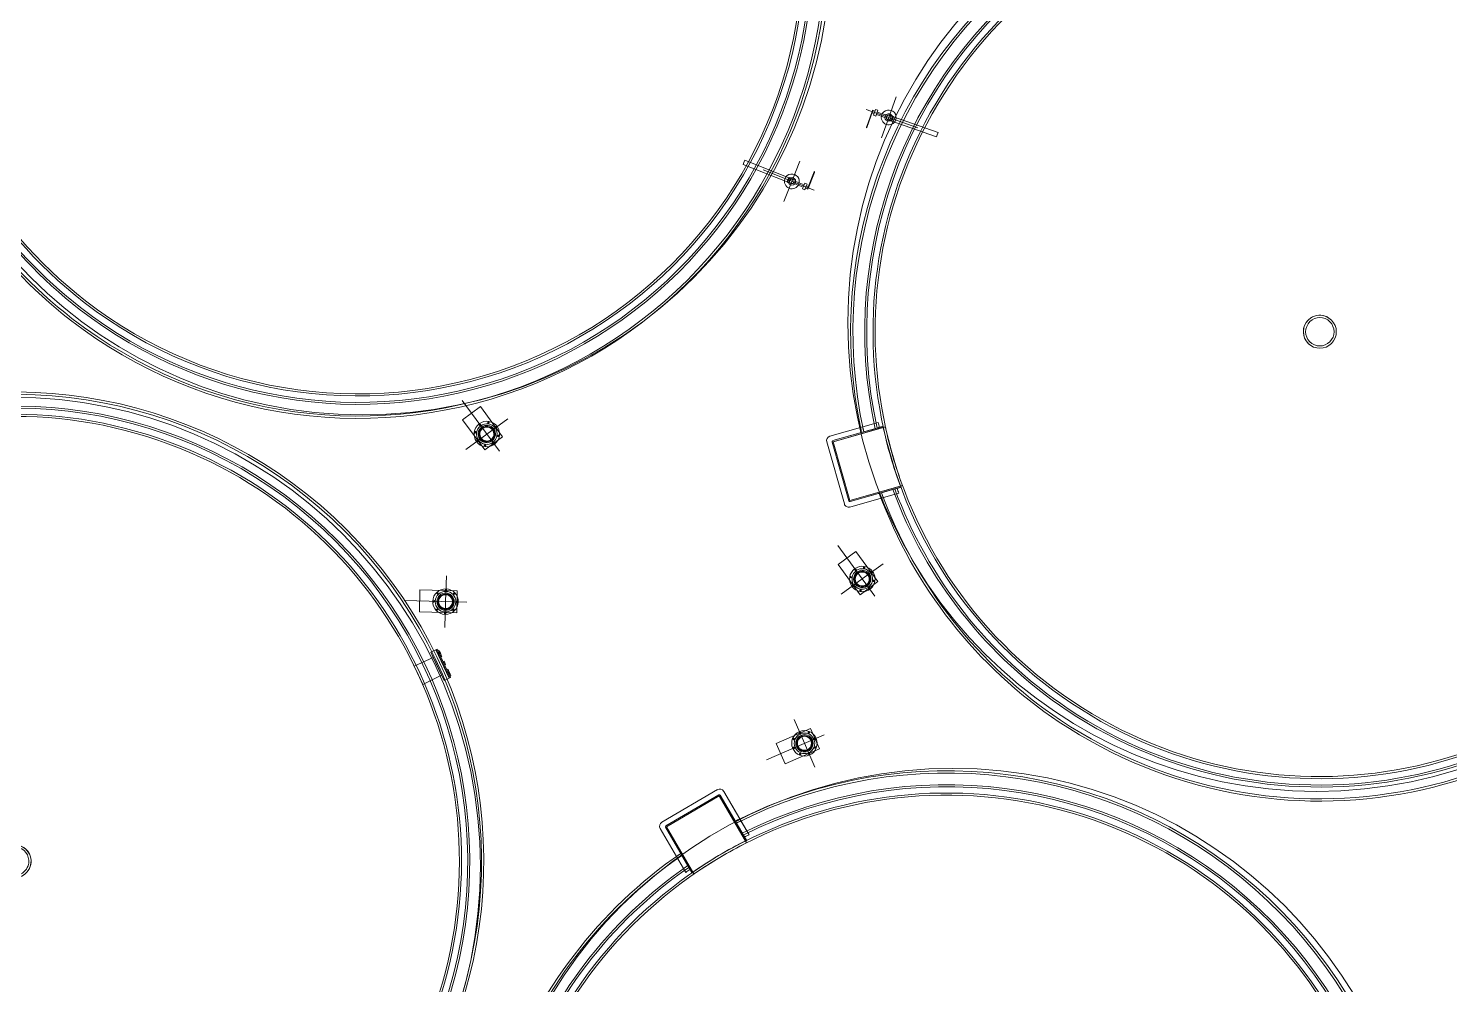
# Model space of a CAD drawing. Header units: metres. Extents: x -207 to 246, y -187 to 169.
# Drawn here: x -86.96 to -71.36, y -56.65 to -46.15 of the extents above; entities that cross this region are included whole.
import ezdxf

# ---------------------------------------------------------------- set-up
doc = ezdxf.new("R2010")
doc.units = ezdxf.units.M
doc.layers.add('EQUIPOS PIS', color=7, linetype='Continuous', lineweight=9)
doc.layers.add('P-SANR-FIXT', color=7, linetype='Continuous', lineweight=9)
doc.layers.add('PR10-ARQ-PL-001-Emplazamiento-C-1_dwg', color=7, linetype='Continuous', lineweight=9, true_color=0x767676)

# ---------------------------------------------------------------- blocks, each defined once
blk = doc.blocks.new('M_Tuberia Alimentación-02 - M_Tuberia Alimentación-02-2167664-PLANTA SUPERFICIES')
at = {"layer": 'P-SANR-FIXT'}
for p, q in [((0, 0), (0, 0.239)), ((-0.262, 0), (0.341, 0)), ((-0.19, 0.014), (-0.193, 0.014)), ((-0.193, 0.014), (-0.193, 0)), ((-0.193, 0.006), (-0.193, -0.183)), ((-0.19, 0.006), (-0.193, 0.006)), ((-0.19, 0), (-0.19, 0.014)), ((-0.165, 0.014), (-0.19, 0.014)), ((-0.19, 0.014), (-0.19, 0)), ((-0.19, -0.183), (-0.19, 0.006)), ((-0.19, 0), (-0.19, -0.014)), ((-0.138, 0.034), (-0.165, 0.034)), ((-0.165, 0), (-0.165, 0.034)), ((-0.165, 0), (-0.165, 0.014)), ((-0.165, -0.014), (-0.165, 0)), ((-0.165, -0.034), (-0.165, 0)), ((-0.138, 0), (-0.138, 0.034)), ((-0.041, 0.014), (-0.138, 0.014)), ((-0.138, 0), (-0.138, 0.014)), ((-0.138, -0.034), (-0.138, 0)), ((-0.138, -0.014), (-0.138, 0)), ((-0.041, 0), (-0.041, 0.014)), ((-0.041, -0.014), (-0.041, 0)), ((0, 0), (0, -0.239)), ((0.047, 0.026), (0.042, 0.026)), ((0.047, 0), (0.047, 0.026)), ((0.566, 0.025), (0.047, 0.025)), ((0.047, 0), (0.047, 0.025)), ((0.047, -0.026), (0.047, 0)), ((0.047, -0.025), (0.047, 0)), ((0.566, 0), (0.566, 0.025)), ((0.566, -0.025), (0.566, 0)), ((-0.193, -0.186), (-0.193, 0)), ((-0.19, 0), (-0.193, 0)), ((-0.19, 0), (-0.19, -0.186)), ((-0.19, -0.014), (-0.165, -0.014)), ((-0.165, -0.034), (-0.138, -0.034)), ((-0.138, -0.014), (-0.041, -0.014)), ((0.042, -0.026), (0.047, -0.026)), ((0.047, -0.025), (0.566, -0.025)), ((-0.193, -0.183), (-0.193, -0.19)), ((-0.19, -0.183), (-0.193, -0.183)), ((-0.193, -0.186), (-0.193, -0.19)), ((-0.193, -0.19), (-0.19, -0.19)), ((-0.19, -0.19), (-0.19, -0.183)), ((-0.19, -0.19), (-0.19, -0.186))]:
    blk.add_line(p, q, dxfattribs=at)
at = {"layer": 'P-SANR-FIXT', "flags": 128}
for points in [[(0.042, 0.026), (0.04, 0.026), (0.039, 0.026), (0.037, 0.026), (0.035, 0.026), (0.034, 0.026), (0.032, 0.026), (0.03, 0.026), (0.029, 0.026), (0.027, 0.026), (0.026, 0.026), (0.024, 0.026), (0.023, 0.026), (0.021, 0.026), (0.02, 0.026), (0.018, 0.026), (0.017, 0.026), (0.016, 0.026), (0.014, 0.026), (0.013, 0.026), (0.012, 0.026), (0.011, 0.026), (0.01, 0.026), (0.009, 0.026), (0.008, 0.026), (0.007, 0.026), (0.006, 0.026), (0.005, 0.026), (0.004, 0.026), (0.004, 0.026), (0.003, 0.026), (0.002, 0.026), (0.002, 0.026), (0.001, 0.026), (0.001, 0.026), (0.001, 0.026), (0, 0.026), (0, 0.026), (0, 0.026), (0, 0.026)], [(0, -0.026), (0, -0.026), (0, -0.026), (0, -0.026), (0.001, -0.026), (0.001, -0.026), (0.001, -0.026), (0.002, -0.026), (0.002, -0.026), (0.003, -0.026), (0.003, -0.026), (0.004, -0.026), (0.005, -0.026), (0.006, -0.026), (0.006, -0.026), (0.007, -0.026), (0.008, -0.026), (0.009, -0.026), (0.01, -0.026), (0.012, -0.026), (0.013, -0.026), (0.014, -0.026), (0.015, -0.026), (0.017, -0.026), (0.018, -0.026), (0.019, -0.026), (0.021, -0.026), (0.022, -0.026), (0.024, -0.026), (0.025, -0.026), (0.027, -0.026), (0.028, -0.026), (0.03, -0.026), (0.032, -0.026), (0.033, -0.026), (0.035, -0.026), (0.037, -0.026), (0.038, -0.026), (0.04, -0.026), (0.042, -0.026), (0.042, -0.026)]]:
    blk.add_lwpolyline(points, dxfattribs=at)
at = {"layer": 'P-SANR-FIXT'}
for radius, start, end in [(0.0814, 360, 180), (0.0814, 360, 180), (0.0814, 360, 180), (0.0814, 360, 180), (0.0814, 180, 360), (0.0814, 180, 360), (0.0814, 180, 360), (0.0814, 180, 360), (0.0411, 0, 180), (0.0411, 360, 180), (0.0411, 360, 180), (0.0411, 360, 180), (0.0411, 360, 180), (0.0411, 360, 180), (0.0411, 180, 0), (0.0411, 180, 360), (0.0411, 180, 360), (0.0411, 180, 360), (0.0411, 180, 360), (0.0411, 180, 360), (0.0264, 0, 180), (0.025, 0, 180), (0.025, 360, 180), (0.025, 180, 0), (0.025, 180, 360), (0.0264, 180, 360)]:
    blk.add_arc((0, 0), radius, start, end, dxfattribs=at)
blk = doc.blocks.new('M_Conexión Tubería 01 - M_Conexión Tubería 01-2175182-PLANTA SUPERFICIES')
at = {"layer": 'P-SANR-FIXT'}
for p, q in [((0, -0.456), (0, 0.234)), ((-0.285, 0), (0, 0)), ((0.12, 0.126), (-0.122, 0.125)), ((-0.122, 0.125), (0.12, 0.126)), ((0.12, 0.126), (-0.122, 0.125)), ((-0.122, 0.125), (0.12, 0.126)), ((-0.122, 0.125), (-0.121, -0.285)), ((-0.121, -0.285), (-0.122, 0.125)), ((-0.122, 0.125), (-0.121, -0.285)), ((-0.121, -0.285), (-0.122, 0.125)), ((0.285, 0), (0, 0)), ((0.121, -0.284), (0.12, 0.126)), ((0.12, 0.126), (0.121, -0.284)), ((0.121, -0.284), (0.12, 0.126)), ((0.12, 0.126), (0.121, -0.284)), ((-0.121, -0.285), (0.121, -0.284)), ((0.121, -0.284), (-0.121, -0.285)), ((-0.121, -0.285), (0.121, -0.284)), ((0.121, -0.284), (-0.121, -0.285))]:
    blk.add_line(p, q, dxfattribs=at)
for centre, radius, start, end in [((0, 0), 0.14, 0, 180), ((0, 0), 0.14, 0, 180), ((0, 0), 0.14, 0, 180), ((0, 0), 0.14, 0, 180), ((0, 0), 0.14, 0, 180), ((0, 0), 0.14, 0, 180), ((0, 0), 0.14, 180, 0), ((0, 0), 0.14, 180, 0), ((0, 0), 0.14, 180, 0), ((0, 0), 0.14, 180, 0), ((0, 0), 0.14, 180, 0), ((0, 0), 0.14, 180, 0), ((-0.127, 0), 0.008, 90, 270), ((-0.127, 0), 0.008, 90, 270), ((-0.127, 0), 0.008, 90, 270), ((-0.127, 0), 0.008, 90, 270), ((-0.127, 0), 0.005, 90, 270), ((-0.127, 0), 0.005, 90, 270), ((-0.127, 0), 0.008, 270, 90), ((-0.127, 0), 0.008, 270, 90), ((-0.127, 0), 0.008, 270, 90), ((-0.127, 0), 0.008, 270, 90), ((-0.127, 0), 0.005, 270, 90), ((-0.127, 0), 0.005, 270, 90), ((0, 0), 0.113, 0, 180), ((0, 0), 0.113, 0, 180), ((0, 0), 0.113, 180, 0), ((0, 0), 0.113, 180, 0), ((-0.09, 0.09), 0.008, 45, 225), ((-0.09, 0.09), 0.008, 45, 225), ((-0.09, 0.09), 0.008, 45, 225), ((-0.09, 0.09), 0.008, 45, 225), ((-0.09, 0.09), 0.008, 225, 45), ((-0.09, 0.09), 0.008, 225, 45), ((-0.09, 0.09), 0.008, 225, 45), ((-0.09, 0.09), 0.008, 225, 45), ((-0.09, 0.09), 0.005, 45, 225), ((-0.09, 0.09), 0.005, 45, 225), ((0, 0), 0.0951, 0, 180), ((0, 0), 0.0951, 0, 180), ((0, 0), 0.0951, 180, 0), ((0, 0), 0.0951, 180, 0), ((-0.09, 0.09), 0.005, 225, 45), ((-0.09, 0.09), 0.005, 225, 45), ((0, 0), 0.0851, 360, 180), ((0, 0), 0.0851, 0, 180), ((0, 0), 0.0851, 0, 180), ((0, 0), 0.0851, 0, 180), ((0, 0), 0.0851, 0, 180), ((0, 0), 0.0851, 0, 180), ((0, 0), 0.0851, 180, 360), ((0, 0), 0.0851, 180, 0), ((0, 0), 0.0851, 180, 360), ((0, 0), 0.0851, 180, 0), ((0, 0), 0.0851, 180, 360), ((0, 0), 0.0851, 180, 360), ((0, 0), 0.0816, 360, 180), ((0, 0), 0.0816, 0, 180), ((0, 0), 0.0816, 180, 360), ((0, 0), 0.0816, 180, 0), ((0, 0), 0.0766, 0, 180), ((0, 0), 0.0766, 0, 180), ((0, 0), 0.0766, 0, 180), ((0, 0), 0.0766, 0, 180), ((0, 0), 0.0766, 0, 180), ((0, 0), 0.0766, 0, 180), ((0, 0), 0.0766, 0, 180), ((0, 0), 0.0766, 0, 180), ((0, 0), 0.0766, 180, 0), ((0, 0), 0.0766, 180, 360), ((0, 0), 0.0766, 180, 0), ((0, 0), 0.0766, 180, 360), ((0, 0), 0.0766, 180, 360), ((0, 0), 0.0766, 180, 0), ((0, 0), 0.0766, 180, 360), ((0, 0), 0.0766, 180, 0), ((0, 0.127), 0.008, 0, 180), ((0, 0.127), 0.008, 0, 180), ((0, 0.127), 0.008, 0, 180), ((0, 0.127), 0.008, 0, 180), ((0, 0.127), 0.008, 180, 360), ((0, 0.127), 0.008, 180, 0), ((0, 0.127), 0.008, 180, 360), ((0, 0.127), 0.008, 180, 0), ((0, 0.127), 0.005, 0, 180), ((0, 0.127), 0.005, 0, 180), ((0, 0.127), 0.005, 180, 360), ((0, 0.127), 0.005, 180, 0), ((0.09, 0.09), 0.008, 135, 315), ((0.09, 0.09), 0.008, 135, 315), ((0.09, 0.09), 0.008, 135, 315), ((0.09, 0.09), 0.008, 135, 315), ((0.09, 0.09), 0.008, 315, 135), ((0.09, 0.09), 0.008, 315, 135), ((0.09, 0.09), 0.008, 315, 135), ((0.09, 0.09), 0.008, 315, 135), ((0.09, 0.09), 0.005, 135, 315), ((0.09, 0.09), 0.005, 135, 315), ((0.09, 0.09), 0.005, 315, 135), ((0.09, 0.09), 0.005, 315, 135), ((0.127, 0), 0.008, 90, 270), ((0.127, 0), 0.008, 90, 270), ((0.127, 0), 0.008, 90, 270), ((0.127, 0), 0.008, 90, 270), ((0.127, 0), 0.005, 90, 270), ((0.127, 0), 0.005, 90, 270), ((0.127, 0), 0.008, 270, 90), ((0.127, 0), 0.008, 270, 90), ((0.127, 0), 0.008, 270, 90), ((0.127, 0), 0.008, 270, 90), ((0.127, 0), 0.005, 270, 90), ((0.127, 0), 0.005, 270, 90), ((-0.09, -0.09), 0.008, 135, 315), ((-0.09, -0.09), 0.008, 135, 315), ((-0.09, -0.09), 0.008, 135, 315), ((-0.09, -0.09), 0.008, 135, 315), ((-0.09, -0.09), 0.008, 315, 135), ((-0.09, -0.09), 0.008, 315, 135), ((-0.09, -0.09), 0.008, 315, 135), ((-0.09, -0.09), 0.008, 315, 135), ((-0.09, -0.09), 0.005, 135, 315), ((-0.09, -0.09), 0.005, 135, 315), ((-0.09, -0.09), 0.005, 315, 135), ((-0.09, -0.09), 0.005, 315, 135), ((0, -0.127), 0.008, 360, 180), ((0, -0.127), 0.008, 0, 180), ((0, -0.127), 0.008, 360, 180), ((0, -0.127), 0.008, 360, 180), ((0, -0.127), 0.008, 180, 360), ((0, -0.127), 0.008, 180, 360), ((0, -0.127), 0.008, 180, 360), ((0, -0.127), 0.008, 180, 360), ((0, -0.127), 0.005, 360, 180), ((0, -0.127), 0.005, 360, 180), ((0, -0.127), 0.005, 360, 180), ((0, -0.127), 0.005, 360, 180), ((0, -0.127), 0.005, 360, 180), ((0, -0.127), 0.005, 0, 180), ((0, -0.127), 0.005, 180, 360), ((0, -0.127), 0.005, 180, 360), ((0, -0.127), 0.005, 180, 360), ((0, -0.127), 0.005, 180, 360), ((0, -0.127), 0.005, 180, 360), ((0, -0.127), 0.005, 180, 360), ((0.09, -0.09), 0.008, 45, 225), ((0.09, -0.09), 0.008, 45, 225), ((0.09, -0.09), 0.008, 45, 225), ((0.09, -0.09), 0.008, 45, 225), ((0.09, -0.09), 0.008, 225, 45), ((0.09, -0.09), 0.008, 225, 45), ((0.09, -0.09), 0.008, 225, 45), ((0.09, -0.09), 0.008, 225, 45), ((0.09, -0.09), 0.005, 45, 225), ((0.09, -0.09), 0.005, 45, 225), ((0.09, -0.09), 0.005, 225, 45), ((0.09, -0.09), 0.005, 225, 45)]:
    blk.add_arc(centre, radius, start, end, dxfattribs=at)
blk = doc.blocks.new('M_Estanque-Terraza - M_Estanque-Terraza-2090154-PLANTA SUPERFICIES')
at = {"layer": 'P-SANR-FIXT'}
for p, q in [((-4.012, 3.832), (-4.471, 3.292)), ((-4.471, 3.292), (-4.012, 3.832)), ((-4.012, 3.832), (-4.471, 3.292)), ((-4.471, 3.292), (-4.012, 3.832)), ((-4.012, 3.832), (-4.471, 3.292)), ((-4.471, 3.292), (-4.012, 3.832)), ((-4.416, 3.27), (-3.981, 3.781)), ((-3.981, 3.781), (-4.416, 3.27)), ((-4.416, 3.27), (-3.981, 3.781)), ((-3.981, 3.781), (-4.416, 3.27)), ((-3.981, 3.781), (-4.416, 3.27)), ((-4.416, 3.27), (-3.981, 3.781)), ((-3.981, 3.781), (-4.416, 3.27)), ((-4.416, 3.27), (-3.981, 3.781)), ((-4.407, 3.262), (-3.972, 3.773)), ((-3.972, 3.773), (-4.407, 3.262)), ((-3.972, 3.773), (-3.536, 3.402)), ((-3.519, 3.388), (-3.972, 3.773)), ((-3.964, 3.783), (-3.56, 3.439)), ((-3.56, 3.439), (-3.964, 3.783)), ((-3.964, 3.783), (-3.56, 3.439)), ((-3.56, 3.439), (-3.964, 3.783)), ((-3.714, 3.57), (-3.964, 3.783)), ((-3.964, 3.783), (-3.529, 3.412)), ((-3.714, 3.57), (-3.964, 3.783)), ((-3.964, 3.783), (-3.714, 3.57)), ((-3.521, 3.479), (-3.941, 3.837)), ((-3.941, 3.837), (-3.521, 3.479)), ((-3.521, 3.479), (-3.941, 3.837)), ((-3.941, 3.837), (-3.521, 3.479)), ((-3.675, 3.61), (-3.941, 3.837)), ((-3.941, 3.837), (-3.675, 3.61)), ((-3.521, 3.479), (-3.656, 3.594)), ((-3.656, 3.594), (-3.521, 3.479)), ((3.63, 3.597), (3.462, 3.441)), ((3.631, 3.688), (3.586, 3.645)), ((3.586, 3.645), (3.63, 3.597)), ((3.586, 3.645), (3.826, 3.397)), ((3.586, 3.645), (3.826, 3.397)), ((3.63, 3.597), (3.779, 3.443)), ((3.63, 3.597), (3.779, 3.443)), ((3.631, 3.688), (3.87, 3.441)), ((3.631, 3.688), (3.87, 3.441)), ((3.644, 3.699), (3.634, 3.691)), ((3.872, 3.444), (3.634, 3.691)), ((3.872, 3.444), (3.634, 3.691)), ((3.644, 3.699), (3.882, 3.453)), ((3.644, 3.699), (3.882, 3.453)), ((3.662, 3.696), (3.654, 3.689)), ((3.654, 3.689), (3.668, 3.674)), ((3.676, 3.682), (3.662, 3.696)), ((3.668, 3.674), (3.682, 3.66)), ((3.69, 3.668), (3.676, 3.682)), ((3.682, 3.66), (3.69, 3.668)), ((3.69, 3.668), (3.682, 3.66)), ((3.69, 3.668), (3.682, 3.66)), ((3.682, 3.66), (3.705, 3.635)), ((3.682, 3.66), (3.705, 3.635)), ((3.686, 3.656), (3.709, 3.631)), ((3.686, 3.656), (3.709, 3.631)), ((3.713, 3.643), (3.69, 3.668)), ((3.713, 3.643), (3.69, 3.668)), ((3.717, 3.639), (3.694, 3.663)), ((3.717, 3.639), (3.694, 3.663)), ((3.709, 3.631), (3.717, 3.639)), ((3.709, 3.631), (3.717, 3.639)), ((3.757, 3.598), (3.749, 3.591)), ((3.757, 3.598), (3.749, 3.591)), ((3.749, 3.591), (3.776, 3.562)), ((3.749, 3.591), (3.776, 3.562)), ((3.749, 3.591), (3.776, 3.562)), ((3.749, 3.591), (3.776, 3.562)), ((3.784, 3.569), (3.757, 3.598)), ((3.784, 3.569), (3.757, 3.598)), ((3.784, 3.569), (3.757, 3.598)), ((3.784, 3.569), (3.757, 3.598)), ((-3.597, 3.47), (-3.714, 3.57)), ((-3.527, 3.411), (-3.695, 3.554)), ((-3.695, 3.554), (-3.58, 3.455)), ((-3.695, 3.554), (-3.56, 3.439)), ((-3.56, 3.439), (-3.695, 3.554)), ((3.541, 3.362), (3.462, 3.441)), ((3.462, 3.441), (3.617, 3.281)), ((3.462, 3.441), (3.617, 3.281)), ((3.617, 3.281), (3.779, 3.443)), ((3.776, 3.562), (3.784, 3.569)), ((3.776, 3.562), (3.784, 3.569)), ((3.779, 3.443), (3.826, 3.397)), ((3.824, 3.529), (3.816, 3.521)), ((3.824, 3.529), (3.816, 3.521)), ((3.816, 3.521), (3.839, 3.497)), ((3.816, 3.521), (3.839, 3.497)), ((3.82, 3.517), (3.843, 3.492)), ((3.82, 3.517), (3.843, 3.492)), ((3.847, 3.504), (3.824, 3.529)), ((3.847, 3.504), (3.824, 3.529)), ((3.826, 3.397), (3.87, 3.441)), ((3.851, 3.5), (3.828, 3.525)), ((3.851, 3.5), (3.828, 3.525)), ((3.851, 3.5), (3.843, 3.492)), ((3.843, 3.492), (3.851, 3.5)), ((3.843, 3.492), (3.851, 3.5)), ((3.843, 3.492), (3.857, 3.478)), ((3.865, 3.486), (3.851, 3.5)), ((3.857, 3.478), (3.871, 3.464)), ((3.879, 3.471), (3.865, 3.486)), ((3.871, 3.464), (3.879, 3.471)), ((3.872, 3.444), (3.882, 3.453)), ((3.617, 3.281), (3.541, 3.362)), ((-4.466, 3.222), (-4.04, 2.86)), ((-4.04, 2.86), (-4.466, 3.222)), ((-4.466, 3.222), (-4.04, 2.86)), ((-4.04, 2.86), (-4.466, 3.222)), ((-4.466, 3.222), (-4.194, 2.991)), ((-4.194, 2.991), (-4.466, 3.222)), ((-4.007, 2.906), (-4.415, 3.253)), ((-4.415, 3.253), (-4.007, 2.906)), ((-4.007, 2.906), (-4.415, 3.253)), ((-4.415, 3.253), (-4.007, 2.906)), ((-4.415, 3.253), (-4.161, 3.037)), ((-3.976, 2.879), (-4.415, 3.253)), ((-4.415, 3.253), (-4.161, 3.037)), ((-4.161, 3.037), (-4.415, 3.253)), ((-3.967, 2.887), (-4.407, 3.262)), ((-4.407, 3.262), (-3.95, 2.873)), ((-4.175, 2.975), (-4.04, 2.86)), ((-4.04, 2.86), (-4.175, 2.975)), ((-4.161, 3.037), (-4.044, 2.937)), ((-4.142, 3.021), (-3.974, 2.877)), ((-4.027, 2.922), (-4.142, 3.021)), ((-4.142, 3.021), (-4.007, 2.906)), ((-4.007, 2.906), (-4.142, 3.021))]:
    blk.add_line(p, q, dxfattribs=at)
at = {"layer": 'P-SANR-FIXT', "flags": 128}
for points in [[(-3.529, 3.412), (-3.536, 3.418), (-3.544, 3.425), (-3.552, 3.431), (-3.559, 3.438), (-3.567, 3.444), (-3.574, 3.451), (-3.582, 3.457), (-3.59, 3.464), (-3.597, 3.47)], [(-3.58, 3.455), (-3.575, 3.451), (-3.569, 3.446), (-3.564, 3.442), (-3.559, 3.438), (-3.554, 3.433), (-3.548, 3.429), (-3.543, 3.424), (-3.538, 3.42), (-3.533, 3.415), (-3.527, 3.411)], [(-3.536, 3.402), (-3.53, 3.397), (-3.525, 3.392), (-3.519, 3.388)], [(-4.044, 2.937), (-4.037, 2.931), (-4.029, 2.924), (-4.021, 2.918), (-4.014, 2.911), (-4.006, 2.905), (-3.999, 2.898), (-3.991, 2.892), (-3.983, 2.885), (-3.976, 2.879)], [(-3.974, 2.877), (-3.979, 2.882), (-3.985, 2.886), (-3.99, 2.891), (-3.995, 2.895), (-4.001, 2.9), (-4.006, 2.904), (-4.011, 2.909), (-4.016, 2.913), (-4.022, 2.918), (-4.027, 2.922)], [(-3.95, 2.873), (-3.956, 2.878), (-3.962, 2.882), (-3.967, 2.887)]]:
    blk.add_lwpolyline(points, dxfattribs=at)
at = {"layer": 'P-SANR-FIXT'}
for centre, radius, start, end in [((0, 0), 5.152, 0, 136.1362), ((0, 0), 5.152, 0, 136.1362), ((0, 0), 5.127, 0, 136.1195), ((0, 0), 5.127, 0, 136.1195), ((0, 0), 4.998, 0, 136.0307), ((0, 0), 4.906, 0, 180), ((0, 0), 4.883, 0, 180), ((0, 0), 4.976, 360, 136.0144), ((-3.974, 3.799), 0.05, 49.5733, 139.5733), ((-3.974, 3.799), 0.05, 49.5733, 139.5733), ((-3.974, 3.799), 0.05, 49.5733, 139.5733), ((-3.974, 3.799), 0.05, 49.5733, 139.5733), ((-3.974, 3.799), 0.05, 49.5733, 139.5733), ((-3.974, 3.799), 0.05, 49.5733, 139.5733), ((-3.972, 3.773), 0.012, 49.5733, 139.5733), ((-3.972, 3.773), 0.012, 49.5733, 139.5733), ((-3.972, 3.773), 0.012, 49.5733, 139.5733), ((-3.972, 3.773), 0.012, 49.5733, 139.5733), ((-3.972, 3.773), 0.012, 49.5733, 139.5733), ((-3.972, 3.773), 0.012, 49.5733, 139.5733), ((-3.972, 3.773), 0.012, 49.5733, 139.5733), ((-3.972, 3.773), 0.012, 49.5733, 139.5733), ((0, 0), 5.152, 135.5076, 136.1362), ((0, 0), 5.152, 135.5076, 136.1362), ((0, 0), 5.127, 135.4878, 136.1195), ((0, 0), 5.127, 135.4878, 136.1195), ((0, 0), 4.95, 135.3417, 135.9961), ((0, 0), 4.95, 135.3417, 135.9961), ((0, 0), 4.95, 135.3417, 135.9961), ((0, 0), 4.95, 135.3417, 135.9961), ((0, 0), 4.95, 135.3417, 135.9961), ((0, 0), 4.95, 135.3417, 135.9961), ((-4.433, 3.26), 0.05, 139.5733, 229.5733), ((-4.433, 3.26), 0.05, 139.5733, 229.5733), ((-4.433, 3.26), 0.05, 139.5733, 229.5733), ((-4.433, 3.26), 0.05, 139.5733, 229.5733), ((-4.433, 3.26), 0.05, 139.5733, 229.5733), ((-4.433, 3.26), 0.05, 139.5733, 229.5733), ((0, 0), 4.908, 135.9656, 144.0938), ((0, 0), 4.884, 136.089, 143.9747), ((0.035, -0.026), 4.95, 136.0277, 136.1669), ((-4.407, 3.262), 0.012, 139.5733, 229.5733), ((-4.407, 3.262), 0.012, 139.5733, 229.5733), ((-4.407, 3.262), 0.012, 139.5733, 229.5733), ((-4.407, 3.262), 0.012, 139.5733, 229.5733), ((-4.407, 3.262), 0.012, 139.5733, 229.5733), ((-4.407, 3.262), 0.012, 139.5733, 229.5733), ((-4.407, 3.262), 0.012, 139.5733, 229.5733), ((-4.407, 3.262), 0.012, 139.5733, 229.5733), ((0, 0), 5.152, 143.8798, 180), ((0, 0), 5.152, 143.8798, 180), ((0, 0), 5.127, 143.9009, 180), ((0, 0), 5.127, 143.9009, 180), ((0, 0), 5.152, 143.8798, 144.5092), ((0, 0), 5.152, 143.8798, 144.5092), ((0, 0), 5.127, 143.9009, 144.5333), ((0, 0), 5.127, 143.9009, 144.5333), ((0, 0), 4.998, 144.0122, 180), ((0, 0), 4.976, 144.0325, 180), ((0, 0), 4.95, 144.0556, 144.7107), ((0, 0), 4.95, 144.0556, 144.7107), ((0, 0), 4.95, 144.0556, 144.7107), ((0, 0), 4.95, 144.0556, 144.7107), ((0, 0), 4.95, 144.0556, 144.7107), ((0, 0), 4.95, 144.0556, 144.7107), ((0.035, -0.026), 4.95, 143.948, 144.0873), ((0, 0), 0.181, 360, 180), ((0, 0), 0.181, 0, 180), ((0, 0), 0.156, 0, 180), ((0, 0), 0.156, 0, 180), ((0, 0), 5.152, 180, 360), ((0, 0), 5.152, 180, 360), ((0, 0), 5.127, 180, 0), ((0, 0), 5.127, 180, 0), ((0, 0), 4.998, 180, 0), ((0, 0), 4.976, 180, 0), ((0, 0), 4.906, 180, 360), ((0, 0), 4.883, 180, 360), ((0, 0), 0.181, 180, 360), ((0, 0), 0.181, 180, 0), ((0, 0), 0.156, 180, 0), ((0, 0), 0.156, 180, 0)]:
    blk.add_arc(centre, radius, start, end, dxfattribs=at)
for major_axis, ratio, start_param, end_param in [((2.956, 3.945), 0.995672, 1.44575, 1.448189), ((2.955, 3.944), 0.99567, 1.584603, 1.587045)]:
    blk.add_ellipse((0.001, -0.001), major_axis=major_axis, ratio=ratio, start_param=start_param, end_param=end_param, dxfattribs=at)
blk = doc.blocks.new('YADRAN_LASQUEMAS_ARQ_MO_002_TERRAZAS_rvt-1-PLANTA SUPERFICIES')
at = {"layer": 'P-SANR-FIXT', "lineweight": 9}
for name, p, rotation in [('M_Estanque-Terraza - M_Estanque-Terraza-2090154-PLANTA SUPERFICIES', (-83.347, -45.28), 52.24752643117913), ('M_Estanque-Terraza - M_Estanque-Terraza-2090154-PLANTA SUPERFICIES', (-72.784, -49.481), 56.26070834878798), ('M_Tuberia Alimentación-02 - M_Tuberia Alimentación-02-2167664-PLANTA SUPERFICIES', (-77.518, -47.128), 340.3554752276391), ('M_Tuberia Alimentación-02 - M_Tuberia Alimentación-02-2167664-PLANTA SUPERFICIES', (-78.581, -47.83), 158.4100000000003), ('M_Estanque-Terraza - M_Estanque-Terraza-2090154-PLANTA SUPERFICIES', (-87.116, -55.294), 341.2054871011998), ('M_Conexión Tubería 01 - M_Conexión Tubería 01-2175182-PLANTA SUPERFICIES', (-81.931, -50.604), 216.2275160126437), ('M_Conexión Tubería 01 - M_Conexión Tubería 01-2175182-PLANTA SUPERFICIES', (-77.808, -52.195), 216.0165740032137), ('M_Conexión Tubería 01 - M_Conexión Tubería 01-2175182-PLANTA SUPERFICIES', (-82.384, -52.444), 268.2275160126441), ('M_Estanque-Terraza - M_Estanque-Terraza-2090154-PLANTA SUPERFICIES', (-76.88, -59.452), 340.6677333560488), ('M_Conexión Tubería 01 - M_Conexión Tubería 01-2175182-PLANTA SUPERFICIES', (-78.443, -53.999), 293.4099999999988)]:
    blk.add_blockref(name, p, dxfattribs=dict(at, rotation=rotation))
blk = doc.blocks.new('PR10-ARQ-PL-001-Emplazamiento-C-1_dwg-674643-PLANTA SUPERFICIES')
at = {"layer": 'EQUIPOS PIS'}
for centre in [(-83.298, -45.246), (-72.82, -49.38), (-87.149, -55.346), (-76.813, -59.421)]:
    blk.add_circle(centre, 5.147, dxfattribs=at)

msp = doc.modelspace()

# ---------------------------------------------------------------- block references
at = {"lineweight": 5}
msp.add_blockref('YADRAN_LASQUEMAS_ARQ_MO_002_TERRAZAS_rvt-1-PLANTA SUPERFICIES', (0, 0), dxfattribs=at)
at = {"layer": 'PR10-ARQ-PL-001-Emplazamiento-C-1_dwg', "color": 7}
msp.add_blockref('PR10-ARQ-PL-001-Emplazamiento-C-1_dwg-674643-PLANTA SUPERFICIES', (0, 0), dxfattribs=at)

doc.saveas('drawing.dxf')
